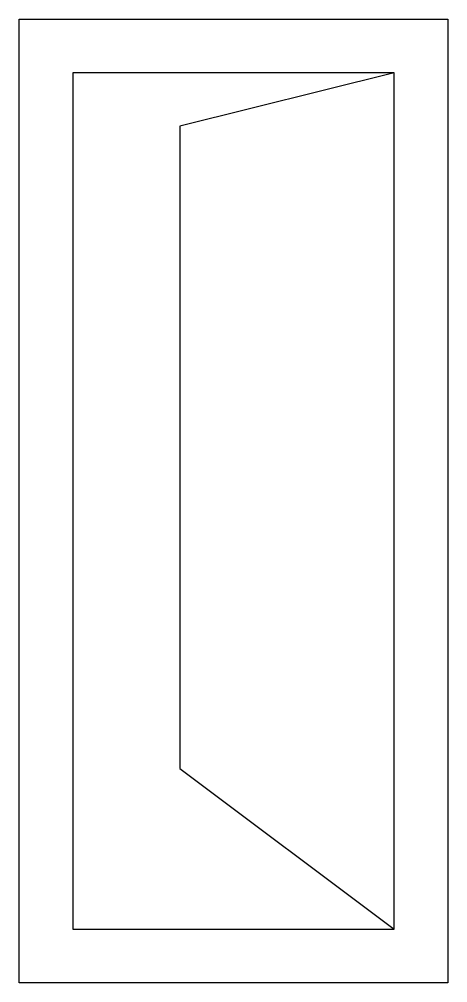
# Model space of a CAD drawing. Header units: millimetres. Extents: x 0 to 8, y 0 to 18.
import ezdxf

# ---------------------------------------------------------------- set-up
doc = ezdxf.new("R2010")
doc.units = ezdxf.units.MM

msp = doc.modelspace()

# ---------------------------------------------------------------- linework, layer by layer
for points in [[(0, 18), (8, 18), (8, 0), (0, 0)], [(1, 1), (7, 1), (7, 17), (1, 17)]]:
    msp.add_lwpolyline(points, close=True)
msp.add_lwpolyline([(7, 17), (3, 16), (3, 4), (7, 1)])

doc.saveas('drawing.dxf')
